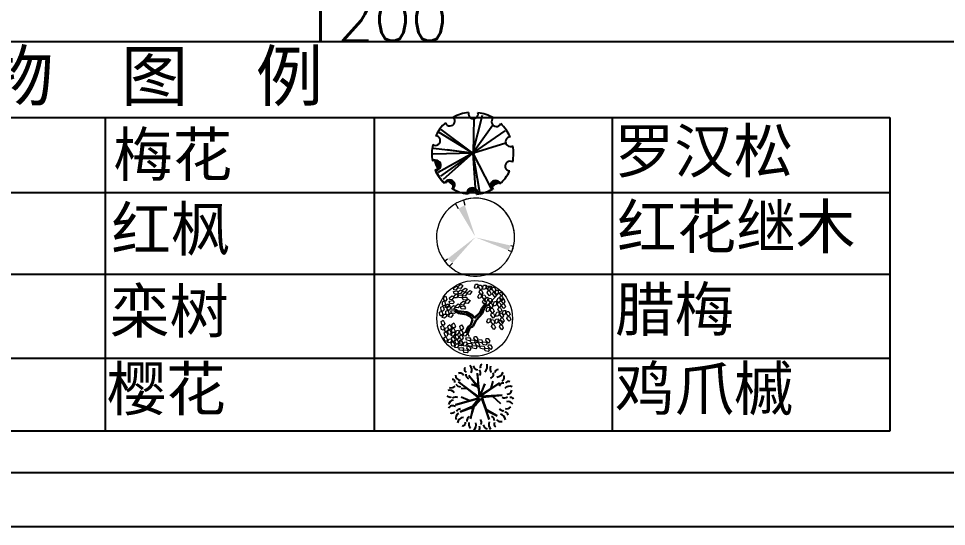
# Model space of a CAD drawing. Header units: centimetres. Extents: x -56693 to 5284, y -24690 to 2923.
# Drawn here: x 2466 to 3263, y 823 to 1259 of the extents above; entities that cross this region are included whole.
import ezdxf

# ---------------------------------------------------------------- set-up
doc = ezdxf.new("R2010")
doc.units = ezdxf.units.CM
doc.layers.add('0-下木', color=2, linetype='Continuous', lineweight=9)
doc.layers.add('外轮廓', color=7, linetype='Continuous', lineweight=100)
for name, color, linetype in [('A绿-1', 94, 'Continuous'), ('乔木0', 3, 'Continuous'), ('图层1', 1, 'Continuous')]:
    doc.layers.add(name, color=color, linetype=linetype)
doc.styles.get("Standard").update_dxf_attribs({"font": 'txt', "bigfont": 'gbcbig.shx'})
doc.dimstyles.new('ISO-25', dxfattribs={"dimtxt": 37, "dimasz": 30, "dimexe": 1.25, "dimexo": 0.625, "dimtad": 1, "dimtxsty": 'Standard', "dimcen": 2.5, "dimadec": 0, "dimazin": 0, "dimtfac": 1, "dimtmove": 0, "dimatfit": 3, "dimfxl": 1, "dimarcsym": 1})

# ---------------------------------------------------------------- blocks, each defined once
blk = doc.blocks.new('麻楝')
at = {"layer": 'A绿-1', "color": 0}
for p, q in [((25, -19), (288, 1002)), ((42, -5), (65, 921)), ((25, -19), (-871, 537)), ((25, -19), (-816, 617)), ((25, -11), (560, 743)), ((25, -19), (892, 579)), ((42, -11), (906, 260)), ((25, -19), (-1021, 109)), ((-336, 27), (-660, 69)), ((25, -19), (-1029, -41)), ((-997, -250), (-982, -235)), ((-987, -276), (-947, -237)), ((-976, -302), (-921, -246)), ((25, -19), (-896, -531)), ((25, -19), (-836, -627)), ((25, -19), (-762, -720)), ((-294, -193), (-581, -350)), ((25, -19), (512, -953)), ((25, -19), (99, -1070)), ((25, -19), (208, -1056)), ((-966, -328), (-902, -264)), ((-955, -354), (-883, -281)), ((-945, -380), (-871, -306)), ((-934, -405), (-865, -337)), ((-923, -431), (-860, -368)), ((-621, -784), (-609, -771)), ((-601, -800), (-574, -774)), ((-582, -817), (-551, -787)), ((-562, -834), (-531, -803)), ((-542, -851), (-511, -819)), ((-523, -867), (-499, -843)), ((-503, -884), (-493, -874)), ((-72, -1035), (-21, -984)), ((-35, -1035), (28, -971)), ((2, -1034), (60, -976)), ((532, -904), (647, -789)), ((535, -865), (604, -796)), ((574, -898), (674, -798)), ((664, -845), (701, -808)), ((39, -1033), (80, -992)), ((76, -1032), (100, -1009)), ((114, -1032), (120, -1025))]:
    blk.add_line(p, q, dxfattribs=at)
blk.add_circle((25, -19), 30.9, dxfattribs=at)
for centre, radius, start, end in [((25, -19), 1092, 95.7028, 118.5729), ((40, 1032), 129, 163.9741, 14.3022), ((25, -19), 1092, 59.7028, 82.5729), ((25, -19), 1092, 131.7028, 154.5729), ((-580, 841), 129, 199.9741, 50.3022), ((655, 822), 129, 127.9741, 338.3022), ((25, -19), 1092, 23.7028, 46.5729), ((-970, 321), 129, 235.9741, 86.3022), ((1029, 291), 129, 91.9741, 302.3022), ((25, -19), 1092, 167.7028, 190.5729), ((25, -19), 1092, 347.7028, 10.5729), ((-1003, -339), 127, 280.9158, 113.4835), ((-980, -328), 129, 271.9741, 122.3022), ((-975, -339), 127, 280.9158, 113.4835), ((-982, -335), 127, 270.6823, 106.6229), ((-953, -335), 127, 270.6823, 106.6229), ((1019, -358), 129, 55.9741, 266.3022), ((20, -23), 1092, 203.7028, 226.5729), ((25, -19), 1092, 203.7028, 226.5729), ((25, -19), 1092, 311.7028, 334.5729), ((-606, -859), 129, 307.9741, 158.3022), ((-607, -864), 127, 306.6823, 142.6229), ((-579, -864), 127, 306.6823, 142.6229), ((-622, -880), 127, 316.9158, 149.4835), ((-593, -880), 127, 316.9158, 149.4835), ((25, -19), 1092, 239.7028, 262.5729), ((5, -1093), 127, 352.9158, 185.4835), ((9, -1069), 129, 343.9741, 194.3022), ((7, -1071), 127, 342.6823, 178.6229), ((33, -1093), 127, 352.9158, 185.4835), ((35, -1071), 127, 342.6823, 178.6229), ((20, -23), 1092, 275.7028, 298.5729), ((25, -19), 1092, 275.7028, 298.5729), ((626, -878), 127, 18.6823, 214.6229), ((629, -878), 129, 19.9741, 230.3022), ((637, -898), 127, 28.9158, 221.4835), ((654, -878), 127, 18.6823, 214.6229), ((665, -898), 127, 28.9158, 221.4835)]:
    blk.add_arc(centre, radius, start, end, dxfattribs=at)
blk = doc.blocks.new('du1')
at = {"color": 70, "lineweight": 5}
for p, q in [((15897, -133540), (15744, -133254)), ((16182, -133055), (16264, -133342)), ((18919, -135975), (18739, -135902)), ((18858, -135625), (19018, -135663)), ((15119, -136499), (15292, -136368)), ((15567, -136613), (15392, -136794))]:
    blk.add_line(p, q, dxfattribs=at)
for start, end in [(120.6468, 217.538), (346.6497, 108.1547), (227.9932, 338.1501)]:
    blk.add_arc((16870, -135154), 2208, start, end, dxfattribs=at)
at = {"color": 230, "lineweight": 5}
for points in [[(15897, -133540), (16264, -133342), (16865, -135146), (16864, -135161)], [(15292, -136368), (15567, -136613), (16865, -135146)], [(18858, -135625), (18739, -135902), (16864, -135161)]]:
    blk.add_solid(points, dxfattribs=at)
blk = doc.blocks.new('x67')
at = {"layer": '0-下木', "color": 240, "lineweight": 5}
blk.add_blockref('du1', (0, 0), dxfattribs=at)
blk = doc.blocks.new('m27')
at = {"color": 3, "lineweight": 5}
for p, q in [((65599, -317216), (65753, -317089)), ((65614, -317331), (65599, -317216)), ((65891, -317156), (65752, -317349)), ((65753, -317089), (65891, -317156)), ((65899, -317099), (66054, -316973)), ((65915, -317215), (65899, -317099)), ((66053, -317233), (65915, -317215)), ((66192, -317040), (66053, -317233)), ((66054, -316973), (66192, -317040)), ((66188, -317337), (66342, -317211)), ((66480, -317278), (66341, -317471)), ((66342, -317211), (66480, -317278)), ((66932, -317156), (67008, -316971)), ((67000, -317250), (66932, -317156)), ((67130, -317201), (67000, -317250)), ((67008, -316971), (67161, -316965)), ((67161, -316965), (67130, -317201)), ((67197, -317150), (67250, -317022)), ((67348, -317334), (67197, -317150)), ((67250, -317022), (67366, -317036)), ((67449, -317218), (67348, -317334)), ((67366, -317036), (67449, -317218)), ((67453, -317215), (67530, -317030)), ((67521, -317309), (67453, -317215)), ((67652, -317260), (67521, -317309)), ((67530, -317030), (67683, -317024)), ((67683, -317024), (67652, -317260)), ((67719, -317210), (67772, -317081)), ((67870, -317393), (67719, -317210)), ((67772, -317081), (67887, -317095)), ((67797, -317286), (67874, -317102)), ((67865, -317380), (67797, -317286)), ((67970, -317278), (67870, -317393)), ((67874, -317102), (68027, -317096)), ((67887, -317095), (67970, -317278)), ((68027, -317096), (67995, -317332)), ((68063, -317281), (68116, -317152)), ((68214, -317465), (68063, -317281)), ((68116, -317152), (68231, -317167)), ((68231, -317167), (68314, -317349)), ((64966, -317795), (65102, -317725)), ((64973, -317994), (64966, -317795)), ((65102, -317725), (65172, -317953)), ((65332, -317834), (65487, -317707)), ((65348, -317949), (65332, -317834)), ((65625, -317774), (65486, -317967)), ((65487, -317707), (65625, -317774)), ((65582, -317431), (65818, -317401)), ((65627, -317578), (65582, -317431)), ((65752, -317349), (65614, -317331)), ((65826, -317604), (65627, -317578)), ((65633, -317718), (65788, -317591)), ((65648, -317833), (65633, -317718)), ((65786, -317851), (65648, -317833)), ((65925, -317658), (65786, -317851)), ((65788, -317591), (65925, -317658)), ((65818, -317401), (65899, -317514)), ((65899, -317514), (65826, -317604)), ((65871, -317669), (66107, -317639)), ((65916, -317816), (65871, -317669)), ((65887, -317454), (66042, -317327)), ((65903, -317569), (65887, -317454)), ((66041, -317587), (65903, -317569)), ((66114, -317842), (65916, -317816)), ((66180, -317394), (66041, -317587)), ((66042, -317327), (66180, -317394)), ((66107, -317639), (66188, -317752)), ((66188, -317752), (66114, -317842)), ((66171, -317824), (66406, -317794)), ((66215, -317970), (66171, -317824)), ((66187, -317608), (66342, -317481)), ((66202, -317723), (66187, -317608)), ((66203, -317453), (66188, -317337)), ((66340, -317741), (66202, -317723)), ((66341, -317471), (66203, -317453)), ((66479, -317548), (66340, -317741)), ((66342, -317481), (66479, -317548)), ((66406, -317794), (66487, -317907)), ((66487, -317492), (66642, -317365)), ((66503, -317607), (66487, -317492)), ((66641, -317625), (66503, -317607)), ((66780, -317432), (66641, -317625)), ((66642, -317365), (66780, -317432)), ((68518, -317531), (66953, -319162)), ((67165, -317786), (67241, -317601)), ((67233, -317880), (67165, -317786)), ((67233, -317471), (67286, -317342)), ((67383, -317654), (67233, -317471)), ((67363, -317831), (67233, -317880)), ((67241, -317601), (67394, -317595)), ((67286, -317342), (67401, -317356)), ((67394, -317595), (67363, -317831)), ((67484, -317539), (67383, -317654)), ((67401, -317356), (67484, -317539)), ((67430, -317780), (67483, -317652)), ((67581, -317964), (67430, -317780)), ((67483, -317652), (67599, -317666)), ((67575, -318000), (67652, -317815)), ((67682, -317848), (67581, -317964)), ((67599, -317666), (67682, -317848)), ((67652, -317815), (67805, -317809)), ((67754, -317530), (67807, -317401)), ((67905, -317714), (67754, -317530)), ((67805, -317809), (67774, -318045)), ((67807, -317401), (67923, -317416)), ((67841, -317994), (67894, -317866)), ((67995, -317332), (67865, -317380)), ((67894, -317866), (68009, -317880)), ((68005, -317598), (67905, -317714)), ((67923, -317416), (68005, -317598)), ((68009, -317880), (68092, -318062)), ((68098, -317601), (68151, -317473)), ((68249, -317785), (68098, -317601)), ((68151, -317473), (68266, -317487)), ((68314, -317349), (68214, -317465)), ((68349, -317669), (68249, -317785)), ((68252, -317536), (68329, -317351)), ((68320, -317630), (68252, -317536)), ((68266, -317487), (68349, -317669)), ((68451, -317581), (68320, -317630)), ((68329, -317351), (68482, -317345)), ((68385, -318035), (68462, -317851)), ((68482, -317345), (68451, -317581)), ((68462, -317851), (68615, -317845)), ((68518, -317531), (68647, -317474)), ((68669, -317715), (68518, -317531)), ((68553, -317851), (68606, -317722)), ((68704, -318035), (68553, -317851)), ((68615, -317845), (68584, -318081)), ((68606, -317722), (68722, -317737)), ((68647, -317474), (68769, -317599)), ((68769, -317599), (68669, -317715)), ((68722, -317737), (68804, -317919)), ((64788, -318449), (64925, -318380)), ((64796, -318649), (64788, -318449)), ((64876, -318104), (65013, -318035)), ((64884, -318304), (64876, -318104)), ((64985, -318361), (64884, -318304)), ((64925, -318380), (64995, -318607)), ((65074, -318052), (64973, -317994)), ((65083, -318262), (64985, -318361)), ((65013, -318035), (65083, -318262)), ((65046, -318447), (65165, -318241)), ((65190, -318500), (65046, -318447)), ((65172, -317953), (65074, -318052)), ((65165, -318241), (65304, -318245)), ((65188, -318389), (65324, -318320)), ((65195, -318589), (65188, -318389)), ((65331, -318358), (65190, -318500)), ((65304, -318245), (65331, -318358)), ((65316, -318050), (65552, -318020)), ((65361, -318196), (65316, -318050)), ((65324, -318320), (65394, -318547)), ((65486, -317967), (65348, -317949)), ((65559, -318223), (65361, -318196)), ((65432, -318464), (65587, -318337)), ((65448, -318579), (65432, -318464)), ((65552, -318020), (65633, -318133)), ((65633, -318133), (65559, -318223)), ((65725, -318404), (65586, -318597)), ((65587, -318337), (65725, -318404)), ((65733, -318348), (65887, -318221)), ((65748, -318463), (65733, -318348)), ((65886, -318481), (65748, -318463)), ((66025, -318288), (65886, -318481)), ((65887, -318221), (66025, -318288)), ((66049, -318395), (66284, -318364)), ((66093, -318541), (66049, -318395)), ((66065, -318179), (66220, -318052)), ((66080, -318294), (66065, -318179)), ((66218, -318312), (66080, -318294)), ((66414, -317997), (66215, -317970)), ((66357, -318119), (66218, -318312)), ((66220, -318052), (66357, -318119)), ((66284, -318364), (66365, -318478)), ((66365, -318478), (66292, -318568)), ((66365, -318063), (66520, -317936)), ((66381, -318178), (66365, -318063)), ((66519, -318196), (66381, -318178)), ((66487, -317907), (66414, -317997)), ((66658, -318003), (66519, -318196)), ((66520, -317936), (66658, -318003)), ((67466, -318101), (67519, -317972)), ((67616, -318284), (67466, -318101)), ((67519, -317972), (67634, -317987)), ((67643, -318094), (67575, -318000)), ((67717, -318169), (67616, -318284)), ((67634, -317987), (67717, -318169)), ((67774, -318045), (67643, -318094)), ((67686, -318642), (67763, -318457)), ((67763, -318457), (67916, -318451)), ((67992, -318178), (67841, -317994)), ((67876, -318315), (67929, -318186)), ((68027, -318498), (67876, -318315)), ((67916, -318451), (67885, -318687)), ((67929, -318186), (68045, -318201)), ((68092, -318062), (67992, -318178)), ((68127, -318383), (68027, -318498)), ((68045, -318201), (68127, -318383)), ((68141, -318273), (68218, -318088)), ((68209, -318367), (68141, -318273)), ((68340, -318318), (68209, -318367)), ((68218, -318088), (68371, -318083)), ((68371, -318083), (68340, -318318)), ((68454, -318130), (68385, -318035)), ((68407, -318268), (68460, -318139)), ((68558, -318452), (68407, -318268)), ((68442, -318588), (68495, -318459)), ((68584, -318081), (68454, -318130)), ((68460, -318139), (68575, -318154)), ((68495, -318459), (68610, -318474)), ((68658, -318336), (68558, -318452)), ((68575, -318154), (68658, -318336)), ((68610, -318474), (68693, -318656)), ((68651, -318030), (68704, -317902)), ((68802, -318214), (68651, -318030)), ((68686, -318350), (68739, -318222)), ((68837, -318534), (68686, -318350)), ((68704, -317902), (68820, -317916)), ((68804, -317919), (68704, -318035)), ((68739, -318222), (68855, -318236)), ((68902, -318098), (68802, -318214)), ((68820, -317916), (68902, -318098)), ((68937, -318418), (68837, -318534)), ((68855, -318236), (68937, -318418)), ((64699, -318758), (64836, -318689)), ((64706, -318958), (64699, -318758)), ((64808, -319015), (64706, -318958)), ((64897, -318706), (64796, -318649)), ((64905, -318917), (64808, -319015)), ((64836, -318689), (64905, -318917)), ((64868, -319102), (64987, -318895)), ((64995, -318607), (64897, -318706)), ((64987, -318895), (65126, -318900)), ((65153, -319013), (65012, -319154)), ((65098, -318699), (65235, -318630)), ((65106, -318899), (65098, -318699)), ((65207, -318956), (65106, -318899)), ((65126, -318900), (65153, -319013)), ((65296, -318646), (65195, -318589)), ((65305, -318857), (65207, -318956)), ((65235, -318630), (65305, -318857)), ((65268, -319042), (65386, -318836)), ((65412, -319095), (65268, -319042)), ((65394, -318547), (65296, -318646)), ((65386, -318836), (65525, -318840)), ((65553, -318953), (65412, -319095)), ((65416, -318680), (65652, -318650)), ((65461, -318826), (65416, -318680)), ((65586, -318597), (65448, -318579)), ((65659, -318853), (65461, -318826)), ((65525, -318840), (65553, -318953)), ((65652, -318650), (65733, -318763)), ((65733, -318763), (65659, -318853)), ((66292, -318568), (66093, -318541)), ((67754, -318736), (67686, -318642)), ((67885, -318687), (67754, -318736)), ((67952, -318636), (68005, -318508)), ((68103, -318820), (67952, -318636)), ((67987, -318957), (68040, -318828)), ((68138, -319141), (67987, -318957)), ((68005, -318508), (68120, -318522)), ((68040, -318828), (68156, -318843)), ((68203, -318704), (68103, -318820)), ((68120, -318522), (68203, -318704)), ((68238, -319025), (68138, -319141)), ((68156, -318843), (68238, -319025)), ((68297, -318939), (68373, -318754)), ((68365, -319033), (68297, -318939)), ((68495, -318984), (68365, -319033)), ((68373, -318754), (68526, -318748)), ((68593, -318772), (68442, -318588)), ((68526, -318748), (68495, -318984)), ((68562, -318934), (68615, -318805)), ((68713, -319117), (68562, -318934)), ((68693, -318656), (68593, -318772)), ((68615, -318805), (68731, -318820)), ((68813, -319002), (68713, -319117)), ((68718, -318844), (68795, -318659)), ((68787, -318938), (68718, -318844)), ((68731, -318820), (68813, -319002)), ((68917, -318889), (68787, -318938)), ((68795, -318659), (68948, -318653)), ((68948, -318653), (68917, -318889)), ((68984, -318839), (69037, -318710)), ((69135, -319022), (68984, -318839)), ((69019, -319159), (69072, -319030)), ((69037, -318710), (69153, -318725)), ((69072, -319030), (69188, -319045)), ((69235, -318907), (69135, -319022)), ((69153, -318725), (69235, -318907)), ((69188, -319045), (69270, -319227)), ((64777, -319692), (64896, -319596)), ((64799, -319371), (64918, -319274)), ((64849, -319565), (64799, -319371)), ((64960, -319599), (64849, -319565)), ((65012, -319154), (64868, -319102)), ((64896, -319596), (65013, -319803)), ((64918, -319274), (65034, -319482)), ((65034, -319482), (64960, -319599)), ((65232, -319656), (65351, -319560)), ((65281, -319850), (65232, -319656)), ((65351, -319560), (65467, -319767)), ((65487, -319549), (65606, -319453)), ((65536, -319743), (65487, -319549)), ((65606, -319453), (65722, -319660)), ((65722, -319660), (65648, -319777)), ((65997, -319668), (66116, -319572)), ((66047, -319862), (65997, -319668)), ((66116, -319572), (66233, -319779)), ((67731, -319367), (67807, -319182)), ((67799, -319461), (67731, -319367)), ((67929, -319412), (67799, -319461)), ((67807, -319182), (67960, -319177)), ((67960, -319177), (67929, -319412)), ((67996, -319362), (68049, -319233)), ((68147, -319546), (67996, -319362)), ((68032, -319682), (68085, -319554)), ((68182, -319866), (68032, -319682)), ((68049, -319233), (68165, -319248)), ((68085, -319554), (68200, -319568)), ((68248, -319430), (68147, -319546)), ((68165, -319248), (68248, -319430)), ((68200, -319568), (68283, -319750)), ((68241, -319391), (68318, -319206)), ((68309, -319485), (68241, -319391)), ((68439, -319436), (68309, -319485)), ((68318, -319206), (68471, -319200)), ((68471, -319200), (68439, -319436)), ((68507, -319386), (68560, -319257)), ((68658, -319569), (68507, -319386)), ((68542, -319706), (68595, -319577)), ((68560, -319257), (68675, -319271)), ((68595, -319577), (68710, -319592)), ((68597, -319254), (68650, -319125)), ((68748, -319438), (68597, -319254)), ((68650, -319125), (68766, -319140)), ((68758, -319454), (68658, -319569)), ((68675, -319271), (68758, -319454)), ((68710, -319592), (68793, -319774)), ((68849, -319322), (68748, -319438)), ((68766, -319140), (68849, -319322)), ((69170, -319343), (69019, -319159)), ((69270, -319227), (69170, -319343)), ((64827, -319886), (64777, -319692)), ((64938, -319921), (64827, -319886)), ((65013, -319803), (64938, -319921)), ((64999, -320096), (65118, -320000)), ((65048, -320290), (64999, -320096)), ((65016, -319992), (65088, -319766)), ((65167, -320013), (65016, -319992)), ((65088, -319766), (65225, -319740)), ((65118, -320000), (65234, -320207)), ((65234, -320207), (65159, -320325)), ((65275, -319845), (65167, -320013)), ((65210, -319978), (65329, -319881)), ((65260, -320171), (65210, -319978)), ((65225, -319740), (65275, -319845)), ((65371, -320206), (65260, -320171)), ((65392, -319884), (65281, -319850)), ((65329, -319881), (65445, -320089)), ((65445, -320089), (65371, -320206)), ((65467, -319767), (65392, -319884)), ((65448, -320277), (65521, -320051)), ((65600, -320299), (65448, -320277)), ((65465, -319871), (65584, -319774)), ((65515, -320064), (65465, -319871)), ((65626, -320099), (65515, -320064)), ((65521, -320051), (65657, -320025)), ((65648, -319777), (65536, -319743)), ((65584, -319774), (65701, -319982)), ((65708, -320130), (65600, -320299)), ((65701, -319982), (65626, -320099)), ((65657, -320025), (65708, -320130)), ((65703, -320170), (65776, -319944)), ((65855, -320192), (65703, -320170)), ((65709, -320274), (65828, -320178)), ((65758, -320468), (65709, -320274)), ((65776, -319944), (65913, -319918)), ((65828, -320178), (65944, -320386)), ((65963, -320023), (65855, -320192)), ((65913, -319918), (65963, -320023)), ((65976, -319990), (66095, -319893)), ((66025, -320183), (65976, -319990)), ((65986, -320298), (66105, -320202)), ((66136, -320218), (66025, -320183)), ((66158, -319896), (66047, -319862)), ((66095, -319893), (66211, -320101)), ((66105, -320202), (66222, -320409)), ((66211, -320101), (66136, -320218)), ((66233, -319779), (66158, -319896)), ((66214, -320289), (66286, -320063)), ((66286, -320063), (66423, -320037)), ((66474, -320142), (66366, -320311)), ((66423, -320037), (66474, -320142)), ((68283, -319750), (68182, -319866)), ((68693, -319890), (68542, -319706)), ((68793, -319774), (68693, -319890)), ((64977, -320418), (65096, -320321)), ((65026, -320612), (64977, -320418)), ((65137, -320646), (65026, -320612)), ((65159, -320325), (65048, -320290)), ((65096, -320321), (65212, -320529)), ((65212, -320529), (65137, -320646)), ((65215, -320717), (65288, -320491)), ((65367, -320739), (65215, -320717)), ((65288, -320491), (65424, -320466)), ((65475, -320570), (65367, -320739)), ((65424, -320466), (65475, -320570)), ((65432, -320739), (65551, -320642)), ((65481, -320932), (65432, -320739)), ((65454, -320417), (65573, -320321)), ((65503, -320611), (65454, -320417)), ((65614, -320646), (65503, -320611)), ((65551, -320642), (65667, -320850)), ((65573, -320321), (65689, -320528)), ((65667, -320850), (65592, -320967)), ((65689, -320528), (65614, -320646)), ((65670, -321038), (65742, -320812)), ((65687, -320596), (65806, -320500)), ((65737, -320790), (65687, -320596)), ((65848, -320824), (65737, -320790)), ((65742, -320812), (65879, -320787)), ((65869, -320503), (65758, -320468)), ((65806, -320500), (65922, -320707)), ((65922, -320707), (65848, -320824)), ((65944, -320386), (65869, -320503)), ((65879, -320787), (65930, -320891)), ((65925, -320896), (65998, -320669)), ((65965, -320620), (66084, -320523)), ((66014, -320813), (65965, -320620)), ((66036, -320492), (65986, -320298)), ((65998, -320669), (66134, -320644)), ((66125, -320848), (66014, -320813)), ((66147, -320527), (66036, -320492)), ((66185, -320749), (66077, -320917)), ((66084, -320523), (66200, -320731)), ((66200, -320731), (66125, -320848)), ((66134, -320644), (66185, -320749)), ((66222, -320409), (66147, -320527)), ((66203, -320919), (66275, -320693)), ((66366, -320311), (66214, -320289)), ((66275, -320693), (66412, -320668)), ((66463, -320772), (66355, -320941)), ((66384, -320416), (66621, -320393)), ((66424, -320564), (66384, -320416)), ((66412, -320668), (66463, -320772)), ((66621, -320597), (66424, -320564)), ((66495, -320784), (66732, -320762)), ((66535, -320932), (66495, -320784)), ((66621, -320393), (66698, -320509)), ((66698, -320509), (66621, -320597)), ((66669, -320566), (66906, -320543)), ((66709, -320714), (66669, -320566)), ((66906, -320747), (66709, -320714)), ((66732, -320762), (66809, -320878)), ((66809, -320878), (66732, -320965)), ((66902, -320459), (66934, -320324)), ((67080, -320617), (66902, -320459)), ((66906, -320543), (66983, -320659)), ((66983, -320659), (66906, -320747)), ((66934, -320324), (67050, -320320)), ((67013, -320828), (67045, -320692)), ((67191, -320985), (67013, -320828)), ((67045, -320692), (67161, -320688)), ((67050, -320320), (67160, -320487)), ((67160, -320487), (67080, -320617)), ((67149, -320547), (67386, -320524)), ((67190, -320694), (67149, -320547)), ((67161, -320688), (67271, -320855)), ((67387, -320728), (67190, -320694)), ((67271, -320855), (67191, -320985)), ((67386, -320524), (67463, -320640)), ((67463, -320640), (67387, -320728)), ((67435, -320697), (67671, -320674)), ((67475, -320844), (67435, -320697)), ((67672, -320877), (67475, -320844)), ((67667, -320590), (67699, -320455)), ((67845, -320748), (67667, -320590)), ((67671, -320674), (67748, -320790)), ((67748, -320790), (67672, -320877)), ((67699, -320455), (67816, -320451)), ((67812, -320994), (67844, -320859)), ((67816, -320451), (67926, -320617)), ((67844, -320859), (67960, -320855)), ((67926, -320617), (67845, -320748)), ((67960, -320855), (68070, -321022)), ((65592, -320967), (65481, -320932)), ((65822, -321060), (65670, -321038)), ((65930, -320891), (65822, -321060)), ((66077, -320917), (65925, -320896)), ((65940, -321046), (66177, -321024)), ((65980, -321194), (65940, -321046)), ((66177, -321227), (65980, -321194)), ((66177, -321024), (66254, -321139)), ((66254, -321139), (66177, -321227)), ((66355, -320941), (66203, -320919)), ((66225, -321196), (66462, -321173)), ((66265, -321344), (66225, -321196)), ((66462, -321377), (66265, -321344)), ((66458, -321089), (66490, -320954)), ((66636, -321247), (66458, -321089)), ((66462, -321173), (66539, -321289)), ((66539, -321289), (66462, -321377)), ((66490, -320954), (66606, -320950)), ((66732, -320965), (66535, -320932)), ((66606, -320950), (66716, -321117)), ((66716, -321117), (66636, -321247)), ((66780, -320934), (67017, -320912)), ((66820, -321082), (66780, -320934)), ((67017, -321115), (66820, -321082)), ((67017, -320912), (67094, -321028)), ((67094, -321028), (67017, -321115)), ((67294, -320951), (67531, -320928)), ((67334, -321099), (67294, -320951)), ((67531, -321132), (67334, -321099)), ((67531, -320928), (67608, -321044)), ((67608, -321044), (67531, -321132)), ((67579, -321101), (67816, -321078)), ((67619, -321248), (67579, -321101)), ((67816, -321282), (67619, -321248)), ((67990, -321152), (67812, -320994)), ((67816, -321078), (67893, -321194)), ((67893, -321194), (67816, -321282)), ((68070, -321022), (67990, -321152))]:
    blk.add_line(p, q, dxfattribs=at)
at = {"layer": '0-下木', "color": 35, "lineweight": 30}
for p, q in [((67411, -318528), (67511, -318373)), ((67511, -318373), (67622, -318302)), ((67533, -318564), (67700, -318361)), ((67622, -318302), (67667, -318171)), ((67700, -318361), (67888, -318302)), ((65891, -318825), (65680, -318682)), ((65891, -318694), (65691, -318575)), ((66446, -318765), (65891, -318694)), ((66435, -318920), (65891, -318825)), ((66734, -319075), (66435, -318920)), ((66812, -318968), (66446, -318765)), ((66812, -319253), (66734, -319075)), ((66934, -319122), (66812, -318968)), ((66934, -319122), (67300, -318789)), ((67045, -319277), (67256, -319039)), ((67256, -319039), (67434, -318849)), ((67300, -318789), (67411, -318528)), ((67434, -318849), (67533, -318564)), ((66712, -319586), (66524, -319705)), ((66812, -319253), (66712, -319586)), ((67045, -319277), (66834, -319693)), ((66524, -319705), (66368, -320085)), ((66646, -319776), (66501, -320145)), ((66834, -319693), (66646, -319776))]:
    blk.add_line(p, q, dxfattribs=at)
at = {"layer": '0-下木', "color": 3, "lineweight": 5}
blk.add_line((66501, -320145), (66590, -320335), dxfattribs=at)
at = {"layer": '0-下木', "color": 40, "lineweight": 5}
blk.add_circle((66953, -319162), 2430, dxfattribs=at)
blk = doc.blocks.new('A14')
at = {"layer": '乔木0', "color": 3, "linetype": 'ByBlock'}
for p, q in [((-0.783, 1.716), (-0.027, 0.838)), ((-0.096, 0.786), (-0.783, 1.716)), ((-0.165, 1.871), (-0.027, 0.14)), ((-0.13, 1.802), (-0.096, 0.786)), ((0.025, 0.261), (-0.13, 1.802)), ((-1.516, 1.254), (-0.044, 0.059)), ((-0.027, 0.14), (-1.516, 1.254)), ((-0.869, 0.74), (-1.342, 0.769)), ((-0.027, 0.838), (-0.586, 1.063)), ((0.401, 1.098), (0.025, 0.261)), ((0.06, 0.175), (1.463, 1.144)), ((1.463, 1.144), (0.077, 0.261)), ((0.077, 0.261), (0.401, 1.098)), ((0.857, 0.792), (1.007, 1.294)), ((-1.752, -0.42), (-0.027, 0.059)), ((-0.044, 0.059), (-1.752, -0.42)), ((-0.69, -0.137), (-1.342, 0.14)), ((-0.027, 0.059), (-0.506, -0.553)), ((-0.39, -0.535), (0.008, 0.042)), ((-0.281, -0.437), (0.147, 0.042)), ((0.008, 0.042), (-0.281, -0.437)), ((1.665, 0.278), (0.06, 0.175)), ((0.147, 0.042), (0.712, -1.482)), ((0.164, 0.123), (0.522, -0.847)), ((0.712, -1.482), (0.164, 0.123)), ((0.216, 0.14), (1.665, 0.278)), ((0.435, -0.732), (0.216, 0.14)), ((0.961, 0.215), (1.538, -0.333)), ((-0.506, -0.553), (-1.412, -0.934)), ((-1.412, -0.934), (-0.471, -0.587)), ((-0.656, -1.447), (-0.39, -0.535)), ((-0.471, -0.587), (-0.656, -1.447)), ((1.289, -1.228), (0.435, -0.732)), ((0.522, -0.847), (1.289, -1.228))]:
    blk.add_line(p, q, dxfattribs=at)
for centre, radius, start, end in [((-0.873, 2.161), 0.222, 146.81507, 244.01934), ((-0.959, 2.115), 0.411, 329.47372, 51.75858), ((-0.068, 2.512), 0.402, 192.30596, 259.6849), ((-0.243, 1.903), 0.327, 325.52479, 40.83273), ((0.319, 2.338), 0.258, 125.40933, 202.71009), ((0.015, 2.388), 0.56, 313.81169, 14.30773), ((1.34, 2.233), 0.563, 163.46423, 212.79056), ((1.446, 1.84), 0.331, 104.10036, 168.46502), ((-1.963, 1.249), 0.181, 343.49335, 94.46973), ((-1.343, 1.763), 0.403, 183.31893, 263.19036), ((-1.395, 1.595), 0.287, 25.45365, 116.6852), ((-0.723, 1.764), 0.274, 168.8066, 257.6391), ((0.744, 1.804), 0.282, 283.89139, 18.90395), ((1.173, 2.155), 0.58, 280.3005, 340.44765), ((1.494, 1.574), 0.315, 302.58173, 27.17999), ((-2.065, 1.234), 0.417, 249.72014, 315.64891), ((-1.425, 1.206), 0.311, 202.57231, 278.33354), ((1.752, 0.828), 0.327, 86.02822, 161.36976), ((2.19, 0.479), 0.452, 64.73526, 140.57811), ((2.108, 1.063), 0.22, 59.98145, 155.66759), ((-2.142, 0.451), 0.31, 224.25765, 288.59266), ((-2.171, 0.242), 0.394, 30.94824, 110.57839), ((-1.737, -0.198), 0.344, 60.50948, 129.29199), ((1.829, 0.409), 0.32, 238.87476, 311.21352), ((2.028, 0.67), 0.324, 270.25287, 353.52208), ((2.289, -0.102), 0.22, 28.19814, 112.19179), ((-1.825, -0.522), 0.454, 100.87616, 165.44791), ((-1.95, -0.845), 0.358, 54.97446, 151.37922), ((1.993, -0.344), 0.371, 251.37117, 321.75354), ((2.078, -0.581), 0.4, 29.1952, 106.7189), ((-2.02, -0.733), 0.287, 251.81925, 320.08176), ((-1.407, -1.354), 0.32, 113.47529, 203.45596), ((-1.384, -1.025), 0.308, 87.17243, 157.23647), ((-1.157, -1.786), 0.437, 91.63276, 172.02679), ((-0.524, -1.591), 0.393, 122.88731, 186.72533), ((0.802, -1.549), 0.288, 353.64998, 74.65145), ((1.732, -0.532), 0.317, 208.80716, 283.91988), ((1.423, -1.558), 0.476, 6.54869, 76.89113), ((1.877, -1.169), 0.208, 359.25572, 87.62866), ((-1.211, -1.739), 0.202, 256.54191, 13.47743), ((-0.411, -1.836), 0.373, 159.11699, 230.36062), ((-0.676, -1.901), 0.446, 302.11699, 21.72753), ((-0.215, -2.093), 0.257, 309.7475, 26.0709), ((-0.161, -1.698), 0.309, 328.78766, 41.59771), ((0.626, -1.837), 0.347, 185.31956, 260.41897), ((1.288, -1.825), 0.607, 165.20711, 218.32175), ((1.331, -1.818), 0.264, 156.77542, 231.28797), ((1.542, -1.245), 0.397, 218.69621, 286.24154)]:
    blk.add_arc(centre, radius, start, end, dxfattribs=at)
blk = doc.blocks.new('*D23')
at = {"layer": 'A绿-1', "color": 0, "linetype": 'Continuous', "lineweight": -2, "transparency": 16777216}
for p, q in [((2171.63, 1269.19), (2171.63, 1237.56)), ((3371.63, 1269.81), (3371.63, 1237.56)), ((2201.63, 1238.81), (3341.63, 1238.81))]:
    blk.add_line(p, q, dxfattribs=at)
at = {"layer": 'A绿-1', "color": 0, "linetype": 'Continuous', "lineweight": 25, "transparency": 16777216}
for points in [[(2201.63, 1243.81), (2201.63, 1233.81), (2171.63, 1238.81)], [(3341.63, 1243.81), (3341.63, 1233.81), (3371.63, 1238.81)]]:
    blk.add_solid(points, dxfattribs=at)
at = {"layer": 'Defpoints', "color": 0, "linetype": 'Continuous', "lineweight": 25, "transparency": 16777216}
for p in [(2171.63, 1269.81), (3371.63, 1270.44), (3371.63, 1238.81)]:
    blk.add_point(p, dxfattribs=at)
at = {"layer": 'A绿-1', "color": 0, "linetype": 'Continuous', "lineweight": 25, "transparency": 16777216, "insert": (2771.63, 1257.93), "char_height": 37, "attachment_point": 5}
blk.add_mtext('1200', dxfattribs=at)

msp = doc.modelspace()

# ---------------------------------------------------------------- linework, layer by layer
at = {"layer": 'A绿-1', "color": 0, "linetype": 'Continuous', "lineweight": 25}
for p, q in [((1933.872, 1173.657), (3214.702, 1173.657)), ((2540.678, 1173.657), (2540.678, 904.475)), ((2771.884, 904.475), (2771.884, 1173.657)), ((2976.24, 1173.657), (2976.24, 904.475)), ((3214.702, 1173.657), (3214.702, 904.475)), ((3214.702, 1108.861), (1933.872, 1108.861)), ((1933.872, 1039.066), (3214.702, 1039.066)), ((1933.872, 966.984), (3214.702, 966.984)), ((3214.702, 904.475), (1933.872, 904.475))]:
    msp.add_line(p, q, dxfattribs=at)
at = {"layer": '外轮廓', "linetype": 'ByBlock', "lineweight": 25}
for p, q in [((1721.662, 868.869), (5242.805, 868.869)), ((1684.393, 822.651), (5284.393, 822.651))]:
    msp.add_line(p, q, dxfattribs=at)

# ---------------------------------------------------------------- block references
at = {"xscale": 11.79360000000019, "yscale": 11.79360000000019, "zscale": 11.79360000000019}
msp.add_blockref('A14', (2862.1, 932.005), dxfattribs=at)
at = {"layer": '0-下木', "color": 41, "xscale": 0.015187499996955, "yscale": 0.0151875036214762, "zscale": 0.0151875}
msp.add_blockref('x67', (2602.559, 3123.532), dxfattribs=at)
at = {"layer": 'A绿-1', "xscale": 0.0321749999986878, "yscale": 0.0321750000013026, "zscale": 0.032175}
msp.add_blockref('麻楝', (2855.52, 1143.542), dxfattribs=at)
at = {"layer": '图层1', "color": 7, "lineweight": 13, "xscale": 0.0133650014127511, "yscale": 0.0133649978783979, "zscale": 0.013365}
msp.add_blockref('m27', (1963.195, 5266.821), dxfattribs=at)

# ---------------------------------------------------------------- texts
at = {"layer": 'A绿-1', "color": 0, "linetype": 'Continuous', "lineweight": 25, "attachment_point": 1}
for s, insert, char_height, width in [('{\\fSimHei|b1|i0|c134|p49;植  物  图  例}', (2322.482, 1230.532), 42.5, 5253.1094), ('{\\fSimHei|b0|i0|c134|p49;梅花}', (2547.483, 1160.665), 37.5, 1071.60244), ('{\\fSimHei|b0|i0|c134|p49;罗汉松}', (2978.26, 1163.702), 37.5, 2008.45422), ('{\\fSimHei|b0|i0|c134|p49;红枫}', (2545.842, 1096.729), 37.5, 1735.19675), ('{\\fSimHei|b0|i0|c134|p49;红花继木}', (2980.424, 1098.759), 37.5, 1363.1036), ('{\\fSimHei|b0|i0|c134|p49;栾树}', (2544.517, 1026.205), 37.5, 1780.83414), ('{\\fSimHei|b0|i0|c134|p49;腊梅}', (2978.568, 1027.775), 37.5, 1748.99925), ('{\\fSimHei|b0|i0|c134|p49;樱花}', (2541.899, 959.501), 37.5, 1773.18785), ('{\\fSimHei|b0|i0|c134|p49;鸡爪槭}', (2978.408, 959.7), 37.5, 2022.31267)]:
    msp.add_mtext(s, dxfattribs=dict(at, insert=insert, char_height=char_height, width=width))

# ---------------------------------------------------------------- dimensions: what is measured, and where the dimension line sits
at = {"layer": 'A绿-1', "color": 0, "linetype": 'Continuous', "lineweight": 25}
dim = msp.add_linear_dim(base=(3371.634, 1238.806), p1=(2171.634, 1269.811), p2=(3371.634, 1270.436), dimstyle='ISO-25', dxfattribs=at)
dim.commit()
dim.dimension.update_dxf_attribs({"geometry": '*D23', "text_midpoint": (2771.634, 1257.931)})

doc.saveas('drawing.dxf')
